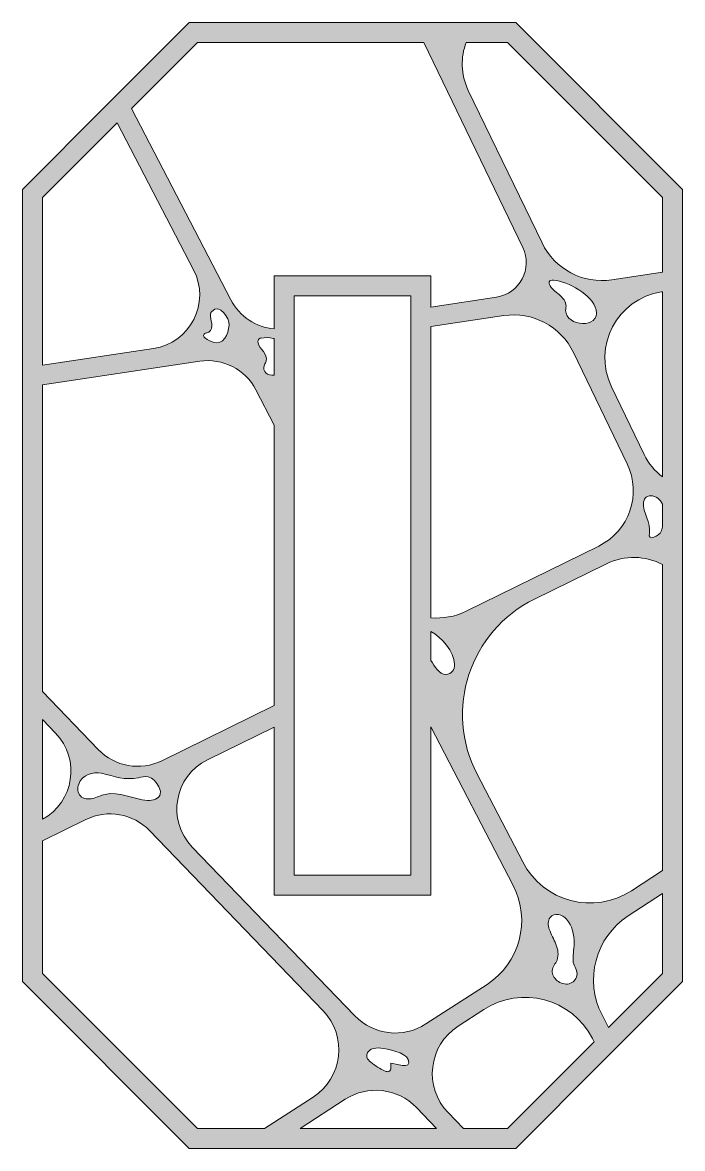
# Model space of a CAD drawing. Extents: x -1650 to 2650, y -4022 to 3022.
# Drawn here: x 550 to 810.2, y -682.8 to -239.3 of the extents above; entities that cross this region are included whole.
import ezdxf

# ---------------------------------------------------------------- set-up
doc = ezdxf.new("R2010")
doc.units = 0
doc.header["$MEASUREMENT"] = 0
doc.layers.add('Layer 1', color=7, linetype='Continuous')

msp = doc.modelspace()

# ---------------------------------------------------------------- hatches: boundary and pattern name
at = {"layer": 'Layer 1', "true_color": 0xffffff}
h = msp.add_hatch(color=7, dxfattribs=at)
h.dxf.hatch_style = 2
h.paths.add_polyline_path([(744.45, -239.27), (729.92, -239.27), (722.3, -239.27), (713.88, -239.27), (704.36, -239.27), (615.71, -239.27), (589.2, -265.79), (589.2, -265.79), (583.55, -271.44), (550, -304.99), (550, -375.46), (550, -383.15), (550, -494.69), (550, -505.66), (550, -557), (550, -565.48), (550, -617.06), (615.71, -682.78), (633.31, -682.78), (647.3, -682.78), (720.81, -682.78), (731.38, -682.78), (744.45, -682.78), (779.17, -648.06), (784.81, -642.41), (810.16, -617.06), (810.16, -577.32), (810.16, -568.26), (810.16, -459.4), (810.16, -422.2), (810.16, -344.16), (810.16, -336.46), (810.16, -304.99)])
edge = h.paths.add_edge_path()
edge.add_spline(control_points=[(618.96, -247.13), (618.96, -247.13), (708.16, -247.13), (708.16, -247.13), (708.16, -247.13), (747.17, -327.84), (747.17, -327.84), (751.2, -336.2), (745.99, -346.08), (736.8, -347.46), (736.8, -347.46), (710.94, -351.33), (710.94, -351.33), (710.94, -351.33), (710.94, -339.11), (710.94, -339.11), (710.94, -339.11), (649.22, -339.11), (649.22, -339.11), (649.22, -339.11), (649.22, -359.96), (649.22, -359.96), (642.07, -359.32), (635.58, -355.1), (632.16, -348.52), (632.16, -348.52), (592.99, -273.1), (592.99, -273.1), (592.99, -273.1), (592.99, -273.1), (592.99, -273.1), (592.99, -273.1), (618.96, -247.13), (618.96, -247.13)], knot_values=[0, 0, 0, 0, 1, 1, 1, 2, 2, 2, 3, 3, 3, 4, 4, 4, 5, 5, 5, 6, 6, 6, 7, 7, 7, 8, 8, 8, 9, 9, 9, 10, 10, 10, 11, 11, 11, 11], degree=3, periodic=1)
edge = h.paths.add_edge_path()
edge.add_spline(control_points=[(761.52, -346.43), (760.09, -345.24), (758.46, -344.13), (757.7, -342.43), (757.56, -342.12), (757.46, -341.76), (757.57, -341.43), (757.79, -340.8), (758.64, -340.71), (759.32, -340.77), (765.01, -341.31), (774.67, -346.31), (776.09, -352.5), (777.84, -360.21), (764.1, -359.02), (764.1, -352.68), (764.1, -352.13), (764.25, -351.6), (764.26, -351.06), (764.33, -349.2), (762.95, -347.62), (761.52, -346.43)], knot_values=[0, 0, 0, 0, 1, 1, 1, 2, 2, 2, 3, 3, 3, 4, 4, 4, 5, 5, 5, 6, 6, 6, 7, 7, 7, 7], degree=3, periodic=1)
edge = h.paths.add_edge_path()
edge.add_spline(control_points=[(767.18, -369.25), (767.18, -369.25), (788.34, -413.04), (788.34, -413.04), (794.17, -425.1), (789.17, -439.59), (777.15, -445.48), (777.15, -445.48), (724.89, -471.15), (724.89, -471.15), (720.4, -473.35), (715.59, -474.16), (710.94, -473.74), (710.94, -473.74), (710.94, -359.03), (710.94, -359.03), (710.94, -359.03), (739.67, -354.73), (739.67, -354.73), (751.03, -353.02), (762.18, -358.91), (767.18, -369.25)], knot_values=[0, 0, 0, 0, 1, 1, 1, 2, 2, 2, 3, 3, 3, 4, 4, 4, 5, 5, 5, 6, 6, 6, 7, 7, 7, 7], degree=3, periodic=1)
edge = h.paths.add_edge_path()
edge.add_spline(control_points=[(695.17, -650.93), (695.17, -651.52), (694.98, -652.2), (694.45, -652.45), (693.97, -652.67), (693.4, -652.48), (692.91, -652.27), (690.87, -651.38), (688.97, -650.21), (687.26, -648.8), (686.62, -648.27), (685.96, -647.65), (685.75, -646.84), (685.43, -645.59), (686.29, -644.28), (687.44, -643.69), (688.6, -643.12), (689.95, -643.14), (691.23, -643.27), (693.83, -643.55), (700.95, -644.83), (702.01, -647.72), (703.64, -652.19), (696.71, -649.1), (695.24, -649.23), (695.07, -649.82), (695.16, -650.31), (695.17, -650.93)], knot_values=[0, 0, 0, 0, 1, 1, 1, 2, 2, 2, 3, 3, 3, 4, 4, 4, 5, 5, 5, 6, 6, 6, 7, 7, 7, 8, 8, 8, 9, 9, 9, 9], degree=3, periodic=1)
edge = h.paths.add_edge_path()
edge.add_spline(control_points=[(680.98, -630.52), (680.98, -630.52), (616.9, -564.06), (616.9, -564.06), (606.73, -553.52), (609.78, -536.13), (622.92, -529.68), (622.92, -529.68), (649.22, -516.77), (649.22, -516.77), (649.22, -516.77), (649.22, -582.95), (649.22, -582.95), (649.22, -582.95), (710.94, -582.95), (710.94, -582.95), (710.94, -582.95), (710.94, -516.7), (710.94, -516.7), (710.94, -516.7), (743.4, -579.19), (743.4, -579.19), (750.51, -592.9), (746.05, -609.77), (733.1, -618.16), (733.1, -618.16), (709.03, -633.74), (709.03, -633.74), (700.11, -639.52), (688.36, -638.16), (680.98, -630.52)], knot_values=[0, 0, 0, 0, 1, 1, 1, 2, 2, 2, 3, 3, 3, 4, 4, 4, 5, 5, 5, 6, 6, 6, 7, 7, 7, 8, 8, 8, 9, 9, 9, 10, 10, 10, 10], degree=3, periodic=1)
h.paths.add_polyline_path([(657.08, -504.43), (657.08, -413), (657.08, -396.48), (657.08, -375.45), (657.08, -359.41), (657.08, -346.96), (703.08, -346.96), (703.08, -352.51), (703.08, -360.21), (703.08, -471.8), (703.08, -483.75), (703.08, -491.13), (703.08, -506.81), (703.08, -575.09), (657.08, -575.09), (657.08, -512.92)])
edge = h.paths.add_edge_path()
edge.add_spline(control_points=[(644.96, -368.89), (644.14, -367.8), (643.15, -366.75), (642.87, -365.42), (642.75, -364.87), (642.81, -364.22), (643.25, -363.86), (643.5, -363.67), (643.81, -363.6), (644.13, -363.56), (645.68, -363.31), (647.3, -363.27), (648.82, -363.7), (648.95, -363.74), (649.09, -363.78), (649.22, -363.83), (649.22, -363.83), (649.22, -378.22), (649.22, -378.22), (646.73, -378.38), (644.29, -376.93), (645.38, -374.08), (645.57, -373.59), (645.88, -373.16), (646.05, -372.65), (646.48, -371.37), (645.78, -369.98), (644.96, -368.89)], knot_values=[0, 0, 0, 0, 1, 1, 1, 2, 2, 2, 3, 3, 3, 4, 4, 4, 5, 5, 5, 6, 6, 6, 7, 7, 7, 8, 8, 8, 9, 9, 9, 9], degree=3, periodic=1)
edge = h.paths.add_edge_path()
edge.add_spline(control_points=[(716.9, -496.1), (714.08, -496.15), (712.58, -492.72), (710.94, -490.59), (710.94, -490.59), (710.94, -479.14), (710.94, -479.14), (715.16, -481.32), (720.23, -486.99), (720.3, -492.07), (720.34, -494.05), (719.15, -496.06), (716.9, -496.1)], knot_values=[0, 0, 0, 0, 1, 1, 1, 2, 2, 2, 3, 3, 3, 4, 4, 4, 4], degree=3, periodic=1)
edge = h.paths.add_edge_path()
edge.add_spline(control_points=[(624.57, -357.85), (624.38, -356.6), (623.9, -355.35), (624.13, -354.11), (624.2, -353.72), (624.35, -353.34), (624.61, -353.04), (627.65, -349.7), (631.7, -355.7), (631.43, -358.5), (631.11, -362), (629.28, -366.54), (625.12, -365.23), (624.03, -364.88), (623.01, -364.36), (622.1, -363.67), (621.75, -363.4), (621.39, -363.05), (621.4, -362.62), (621.41, -362.18), (621.79, -361.84), (622.19, -361.66), (622.59, -361.49), (623.04, -361.42), (623.43, -361.22), (624.54, -360.62), (624.76, -359.1), (624.57, -357.85)], knot_values=[0, 0, 0, 0, 1, 1, 1, 2, 2, 2, 3, 3, 3, 4, 4, 4, 5, 5, 5, 6, 6, 6, 7, 7, 7, 8, 8, 8, 9, 9, 9, 9], degree=3, periodic=1)
edge = h.paths.add_edge_path()
edge.add_spline(control_points=[(557.86, -308.24), (557.86, -308.24), (587.35, -278.75), (587.35, -278.75), (587.35, -278.75), (617.44, -336.69), (617.44, -336.69), (624.21, -349.72), (616.14, -365.54), (601.62, -367.72), (601.62, -367.72), (557.86, -374.28), (557.86, -374.28), (557.86, -374.28), (557.86, -308.24), (557.86, -308.24)], knot_values=[0, 0, 0, 0, 1, 1, 1, 2, 2, 2, 3, 3, 3, 4, 4, 4, 5, 5, 5, 5], degree=3, periodic=1)
edge = h.paths.add_edge_path()
edge.add_spline(control_points=[(557.86, -381.97), (557.86, -381.97), (619.84, -372.69), (619.84, -372.69), (628.89, -371.33), (637.8, -375.87), (642.01, -383.98), (642.01, -383.98), (649.22, -397.87), (649.22, -397.87), (649.22, -397.87), (649.22, -508.29), (649.22, -508.29), (649.22, -508.29), (604.92, -530.04), (604.92, -530.04), (596.49, -534.18), (586.37, -532.4), (579.85, -525.64), (579.85, -525.64), (557.86, -502.84), (557.86, -502.84), (557.86, -502.84), (557.86, -381.97), (557.86, -381.97)], knot_values=[0, 0, 0, 0, 1, 1, 1, 2, 2, 2, 3, 3, 3, 4, 4, 4, 5, 5, 5, 6, 6, 6, 7, 7, 7, 8, 8, 8, 8], degree=3, periodic=1)
edge = h.paths.add_edge_path()
edge.add_spline(control_points=[(604.32, -543.05), (603.96, -545.12), (601.32, -545.84), (599.22, -545.69), (593.57, -545.31), (588.06, -541.96), (582.55, -543.29), (580.88, -543.7), (579.33, -544.52), (577.65, -544.91), (575.98, -545.3), (574.02, -545.17), (572.83, -543.93), (571.7, -542.74), (571.6, -540.85), (572.15, -539.31), (573.47, -535.59), (577.69, -534.18), (581.2, -535), (586.32, -536.19), (590.26, -537.87), (595.7, -536.74), (596.96, -536.49), (598.24, -536.12), (599.5, -536.38), (601.44, -536.78), (602.78, -538.56), (603.68, -540.34), (604.1, -541.18), (604.48, -542.12), (604.32, -543.05)], knot_values=[0, 0, 0, 0, 1, 1, 1, 2, 2, 2, 3, 3, 3, 4, 4, 4, 5, 5, 5, 6, 6, 6, 7, 7, 7, 8, 8, 8, 9, 9, 9, 10, 10, 10, 10], degree=3, periodic=1)
edge = h.paths.add_edge_path()
edge.add_spline(control_points=[(563.04, -519.18), (572.99, -529.49), (570.29, -546.35), (557.86, -553.13), (557.86, -553.13), (557.86, -513.8), (557.86, -513.8), (557.86, -513.8), (563.04, -519.18), (563.04, -519.18)], knot_values=[0, 0, 0, 0, 1, 1, 1, 2, 2, 2, 3, 3, 3, 3], degree=3, periodic=1)
edge = h.paths.add_edge_path()
edge.add_spline(control_points=[(618.96, -674.92), (618.96, -674.92), (557.86, -613.81), (557.86, -613.81), (557.86, -613.81), (557.86, -561.63), (557.86, -561.63), (557.86, -561.63), (575.02, -553.2), (575.02, -553.2), (583.45, -549.06), (593.57, -550.84), (600.09, -557.59), (600.09, -557.59), (668.46, -628.5), (668.46, -628.5), (678.15, -638.56), (676.27, -654.95), (664.55, -662.55), (664.55, -662.55), (645.44, -674.92), (645.44, -674.92), (645.44, -674.92), (618.96, -674.92), (618.96, -674.92)], knot_values=[0, 0, 0, 0, 1, 1, 1, 2, 2, 2, 3, 3, 3, 4, 4, 4, 5, 5, 5, 6, 6, 6, 7, 7, 7, 8, 8, 8, 8], degree=3, periodic=1)
edge = h.paths.add_edge_path()
edge.add_spline(control_points=[(659.44, -674.92), (659.44, -674.92), (677.2, -663.42), (677.2, -663.42), (686.11, -657.65), (697.87, -659), (705.25, -666.65), (705.25, -666.65), (713.23, -674.92), (713.23, -674.92), (713.23, -674.92), (659.44, -674.92), (659.44, -674.92)], knot_values=[0, 0, 0, 0, 1, 1, 1, 2, 2, 2, 3, 3, 3, 4, 4, 4, 4], degree=3, periodic=1)
edge = h.paths.add_edge_path()
edge.add_spline(control_points=[(741.2, -674.92), (741.2, -674.92), (723.81, -674.92), (723.81, -674.92), (723.81, -674.92), (717.77, -668.66), (717.77, -668.66), (708.07, -658.61), (709.96, -642.21), (721.69, -634.61), (721.69, -634.61), (731.79, -628.07), (731.79, -628.07), (746.63, -618.46), (766.52, -623.72), (774.67, -639.41), (774.67, -639.41), (775.36, -640.75), (775.36, -640.75), (775.36, -640.75), (741.2, -674.92), (741.2, -674.92)], knot_values=[0, 0, 0, 0, 1, 1, 1, 2, 2, 2, 3, 3, 3, 4, 4, 4, 5, 5, 5, 6, 6, 6, 7, 7, 7, 7], degree=3, periodic=1)
edge = h.paths.add_edge_path()
edge.add_spline(control_points=[(767.12, -609.48), (767.46, -611.33), (768.94, -612.65), (768.53, -614.7), (768.22, -616.21), (767, -617.51), (765.5, -617.91), (763.87, -618.34), (762.09, -617.75), (760.77, -616.69), (759.57, -615.74), (758.63, -614.3), (758.77, -612.77), (758.92, -611.22), (760.12, -609.99), (760.7, -608.55), (761.5, -606.56), (761.06, -604.28), (760.27, -602.29), (759.48, -600.3), (758.34, -598.45), (757.66, -596.41), (757.15, -594.89), (756.97, -593.04), (757.99, -591.8), (758.76, -590.85), (760.1, -590.48), (761.3, -590.68), (762.5, -590.88), (763.57, -591.59), (764.41, -592.47), (766.77, -594.93), (767.4, -598.56), (767.45, -601.96), (767.5, -604.38), (766.7, -607.11), (767.12, -609.48)], knot_values=[0, 0, 0, 0, 1, 1, 1, 2, 2, 2, 3, 3, 3, 4, 4, 4, 5, 5, 5, 6, 6, 6, 7, 7, 7, 8, 8, 8, 9, 9, 9, 10, 10, 10, 11, 11, 11, 12, 12, 12, 12], degree=3, periodic=1)
edge = h.paths.add_edge_path()
edge.add_spline(control_points=[(802.3, -613.81), (802.3, -613.81), (781.01, -635.1), (781.01, -635.1), (781.01, -635.1), (778.44, -630.16), (778.44, -630.16), (771.33, -616.45), (775.79, -599.58), (788.75, -591.19), (788.75, -591.19), (802.3, -582.41), (802.3, -582.41), (802.3, -582.41), (802.3, -613.81), (802.3, -613.81)], knot_values=[0, 0, 0, 0, 1, 1, 1, 2, 2, 2, 3, 3, 3, 4, 4, 4, 5, 5, 5, 5], degree=3, periodic=1)
edge = h.paths.add_edge_path()
edge.add_spline(control_points=[(790.05, -581.28), (775.21, -590.88), (755.31, -585.63), (747.17, -569.93), (747.17, -569.93), (729.17, -535.28), (729.17, -535.28), (716.05, -510.03), (726.28, -478.94), (751.82, -466.41), (751.82, -466.41), (780.2, -452.47), (780.2, -452.47), (787.47, -448.9), (795.66, -449.29), (802.3, -452.8), (802.3, -452.8), (802.3, -573.34), (802.3, -573.34), (802.3, -573.34), (790.05, -581.28), (790.05, -581.28)], knot_values=[0, 0, 0, 0, 1, 1, 1, 2, 2, 2, 3, 3, 3, 4, 4, 4, 5, 5, 5, 6, 6, 6, 7, 7, 7, 7], degree=3, periodic=1)
edge = h.paths.add_edge_path()
edge.add_spline(control_points=[(802.3, -437.93), (802.14, -438.6), (801.96, -439.21), (801.76, -439.69), (800.99, -441.57), (796.4, -443.87), (797.09, -440.42), (797.9, -436.32), (794.32, -432.37), (794.85, -428.22), (794.92, -427.64), (795.08, -427.06), (795.44, -426.61), (795.96, -425.98), (796.8, -425.7), (797.6, -425.68), (799.66, -425.62), (801.4, -427.1), (802.3, -428.99), (802.3, -428.99), (802.3, -437.93), (802.3, -437.93)], knot_values=[0, 0, 0, 0, 1, 1, 1, 2, 2, 2, 3, 3, 3, 4, 4, 4, 5, 5, 5, 6, 6, 6, 7, 7, 7, 7], degree=3, periodic=1)
edge = h.paths.add_edge_path()
edge.add_spline(control_points=[(802.3, -418.27), (799.31, -416.01), (796.8, -413.03), (795.05, -409.42), (795.05, -409.42), (782.17, -382.77), (782.17, -382.77), (774.47, -366.84), (784.41, -348.02), (801.9, -345.4), (801.9, -345.4), (802.3, -345.34), (802.3, -345.34), (802.3, -345.34), (802.3, -418.27), (802.3, -418.27)], knot_values=[0, 0, 0, 0, 1, 1, 1, 2, 2, 2, 3, 3, 3, 4, 4, 4, 5, 5, 5, 5], degree=3, periodic=1)
edge = h.paths.add_edge_path()
edge.add_spline(control_points=[(782.29, -340.64), (770.93, -342.34), (759.78, -336.46), (754.79, -326.11), (754.79, -326.11), (725.73, -265.99), (725.73, -265.99), (722.64, -259.6), (722.68, -252.89), (724.92, -247.13), (724.92, -247.13), (741.2, -247.13), (741.2, -247.13), (741.2, -247.13), (802.3, -308.24), (802.3, -308.24), (802.3, -308.24), (802.3, -337.64), (802.3, -337.64), (802.3, -337.64), (782.29, -340.64), (782.29, -340.64)], knot_values=[0, 0, 0, 0, 1, 1, 1, 2, 2, 2, 3, 3, 3, 4, 4, 4, 5, 5, 5, 6, 6, 6, 7, 7, 7, 7], degree=3, periodic=1)

# ---------------------------------------------------------------- linework, layer by layer
at = {"layer": 'Layer 1', "lineweight": 0}
for points in [[(744.45, -239.27), (729.92, -239.27), (722.3, -239.27), (713.88, -239.27), (704.36, -239.27), (615.71, -239.27), (589.2, -265.79), (589.2, -265.79), (583.55, -271.44), (550, -304.99), (550, -375.46), (550, -383.15), (550, -494.69), (550, -505.66), (550, -557), (550, -565.48), (550, -617.06), (615.71, -682.78), (633.31, -682.78), (647.3, -682.78), (720.81, -682.78), (731.38, -682.78), (744.45, -682.78), (779.17, -648.06), (784.81, -642.41), (810.16, -617.06), (810.16, -577.32), (810.16, -568.26), (810.16, -459.4), (810.16, -422.2), (810.16, -344.16), (810.16, -336.46), (810.16, -304.99), (744.45, -239.27)], [(657.08, -504.43), (657.08, -413), (657.08, -396.48), (657.08, -375.45), (657.08, -359.41), (657.08, -346.96), (703.08, -346.96), (703.08, -352.51), (703.08, -360.21), (703.08, -471.8), (703.08, -483.75), (703.08, -491.13), (703.08, -506.81), (703.08, -575.09), (657.08, -575.09), (657.08, -512.92), (657.08, -504.43)]]:
    msp.add_lwpolyline(points, dxfattribs=at)
for points, knots in [([(618.96, -247.13), (618.96, -247.13), (708.16, -247.13), (708.16, -247.13), (708.16, -247.13), (747.17, -327.84), (747.17, -327.84), (751.2, -336.2), (745.99, -346.08), (736.8, -347.46), (736.8, -347.46), (710.94, -351.33), (710.94, -351.33), (710.94, -351.33), (710.94, -339.11), (710.94, -339.11), (710.94, -339.11), (649.22, -339.11), (649.22, -339.11), (649.22, -339.11), (649.22, -359.96), (649.22, -359.96), (642.07, -359.32), (635.58, -355.1), (632.16, -348.52), (632.16, -348.52), (592.99, -273.1), (592.99, -273.1), (592.99, -273.1), (592.99, -273.1), (592.99, -273.1), (592.99, -273.1), (618.96, -247.13), (618.96, -247.13)], [0, 0, 0, 0, 1, 1, 1, 2, 2, 2, 3, 3, 3, 4, 4, 4, 5, 5, 5, 6, 6, 6, 7, 7, 7, 8, 8, 8, 9, 9, 9, 10, 10, 10, 11, 11, 11, 11]), ([(782.29, -340.64), (770.93, -342.34), (759.78, -336.46), (754.79, -326.11), (754.79, -326.11), (725.73, -265.99), (725.73, -265.99), (722.64, -259.6), (722.68, -252.89), (724.92, -247.13), (724.92, -247.13), (741.2, -247.13), (741.2, -247.13), (741.2, -247.13), (802.3, -308.24), (802.3, -308.24), (802.3, -308.24), (802.3, -337.64), (802.3, -337.64), (802.3, -337.64), (782.29, -340.64), (782.29, -340.64)], [0, 0, 0, 0, 1, 1, 1, 2, 2, 2, 3, 3, 3, 4, 4, 4, 5, 5, 5, 6, 6, 6, 7, 7, 7, 7]), ([(557.86, -308.24), (557.86, -308.24), (587.35, -278.75), (587.35, -278.75), (587.35, -278.75), (617.44, -336.69), (617.44, -336.69), (624.21, -349.72), (616.14, -365.54), (601.62, -367.72), (601.62, -367.72), (557.86, -374.28), (557.86, -374.28), (557.86, -374.28), (557.86, -308.24), (557.86, -308.24)], [0, 0, 0, 0, 1, 1, 1, 2, 2, 2, 3, 3, 3, 4, 4, 4, 5, 5, 5, 5]), ([(761.52, -346.43), (760.09, -345.24), (758.46, -344.13), (757.7, -342.43), (757.56, -342.12), (757.46, -341.76), (757.57, -341.43), (757.79, -340.8), (758.64, -340.71), (759.32, -340.77), (765.01, -341.31), (774.67, -346.31), (776.09, -352.5), (777.84, -360.21), (764.1, -359.02), (764.1, -352.68), (764.1, -352.13), (764.25, -351.6), (764.26, -351.06), (764.33, -349.2), (762.95, -347.62), (761.52, -346.43)], [0, 0, 0, 0, 1, 1, 1, 2, 2, 2, 3, 3, 3, 4, 4, 4, 5, 5, 5, 6, 6, 6, 7, 7, 7, 7]), ([(802.3, -418.27), (799.31, -416.01), (796.8, -413.03), (795.05, -409.42), (795.05, -409.42), (782.17, -382.77), (782.17, -382.77), (774.47, -366.84), (784.41, -348.02), (801.9, -345.4), (801.9, -345.4), (802.3, -345.34), (802.3, -345.34), (802.3, -345.34), (802.3, -418.27), (802.3, -418.27)], [0, 0, 0, 0, 1, 1, 1, 2, 2, 2, 3, 3, 3, 4, 4, 4, 5, 5, 5, 5]), ([(624.57, -357.85), (624.38, -356.6), (623.9, -355.35), (624.13, -354.11), (624.2, -353.72), (624.35, -353.34), (624.61, -353.04), (627.65, -349.7), (631.7, -355.7), (631.43, -358.5), (631.11, -362), (629.28, -366.54), (625.12, -365.23), (624.03, -364.88), (623.01, -364.36), (622.1, -363.67), (621.75, -363.4), (621.39, -363.05), (621.4, -362.62), (621.41, -362.18), (621.79, -361.84), (622.19, -361.66), (622.59, -361.49), (623.04, -361.42), (623.43, -361.22), (624.54, -360.62), (624.76, -359.1), (624.57, -357.85)], [0, 0, 0, 0, 1, 1, 1, 2, 2, 2, 3, 3, 3, 4, 4, 4, 5, 5, 5, 6, 6, 6, 7, 7, 7, 8, 8, 8, 9, 9, 9, 9]), ([(767.18, -369.25), (767.18, -369.25), (788.34, -413.04), (788.34, -413.04), (794.17, -425.1), (789.17, -439.59), (777.15, -445.48), (777.15, -445.48), (724.89, -471.15), (724.89, -471.15), (720.4, -473.35), (715.59, -474.16), (710.94, -473.74), (710.94, -473.74), (710.94, -359.03), (710.94, -359.03), (710.94, -359.03), (739.67, -354.73), (739.67, -354.73), (751.03, -353.02), (762.18, -358.91), (767.18, -369.25)], [0, 0, 0, 0, 1, 1, 1, 2, 2, 2, 3, 3, 3, 4, 4, 4, 5, 5, 5, 6, 6, 6, 7, 7, 7, 7]), ([(644.96, -368.89), (644.14, -367.8), (643.15, -366.75), (642.87, -365.42), (642.75, -364.87), (642.81, -364.22), (643.25, -363.86), (643.5, -363.67), (643.81, -363.6), (644.13, -363.56), (645.68, -363.31), (647.3, -363.27), (648.82, -363.7), (648.95, -363.74), (649.09, -363.78), (649.22, -363.83), (649.22, -363.83), (649.22, -378.22), (649.22, -378.22), (646.73, -378.38), (644.29, -376.93), (645.38, -374.08), (645.57, -373.59), (645.88, -373.16), (646.05, -372.65), (646.48, -371.37), (645.78, -369.98), (644.96, -368.89)], [0, 0, 0, 0, 1, 1, 1, 2, 2, 2, 3, 3, 3, 4, 4, 4, 5, 5, 5, 6, 6, 6, 7, 7, 7, 8, 8, 8, 9, 9, 9, 9]), ([(557.86, -381.97), (557.86, -381.97), (619.84, -372.69), (619.84, -372.69), (628.89, -371.33), (637.8, -375.87), (642.01, -383.98), (642.01, -383.98), (649.22, -397.87), (649.22, -397.87), (649.22, -397.87), (649.22, -508.29), (649.22, -508.29), (649.22, -508.29), (604.92, -530.04), (604.92, -530.04), (596.49, -534.18), (586.37, -532.4), (579.85, -525.64), (579.85, -525.64), (557.86, -502.84), (557.86, -502.84), (557.86, -502.84), (557.86, -381.97), (557.86, -381.97)], [0, 0, 0, 0, 1, 1, 1, 2, 2, 2, 3, 3, 3, 4, 4, 4, 5, 5, 5, 6, 6, 6, 7, 7, 7, 8, 8, 8, 8]), ([(802.3, -437.93), (802.14, -438.6), (801.96, -439.21), (801.76, -439.69), (800.99, -441.57), (796.4, -443.87), (797.09, -440.42), (797.9, -436.32), (794.32, -432.37), (794.85, -428.22), (794.92, -427.64), (795.08, -427.06), (795.44, -426.61), (795.96, -425.98), (796.8, -425.7), (797.6, -425.68), (799.66, -425.62), (801.4, -427.1), (802.3, -428.99), (802.3, -428.99), (802.3, -437.93), (802.3, -437.93)], [0, 0, 0, 0, 1, 1, 1, 2, 2, 2, 3, 3, 3, 4, 4, 4, 5, 5, 5, 6, 6, 6, 7, 7, 7, 7]), ([(790.05, -581.28), (775.21, -590.88), (755.31, -585.63), (747.17, -569.93), (747.17, -569.93), (729.17, -535.28), (729.17, -535.28), (716.05, -510.03), (726.28, -478.94), (751.82, -466.41), (751.82, -466.41), (780.2, -452.47), (780.2, -452.47), (787.47, -448.9), (795.66, -449.29), (802.3, -452.8), (802.3, -452.8), (802.3, -573.34), (802.3, -573.34), (802.3, -573.34), (790.05, -581.28), (790.05, -581.28)], [0, 0, 0, 0, 1, 1, 1, 2, 2, 2, 3, 3, 3, 4, 4, 4, 5, 5, 5, 6, 6, 6, 7, 7, 7, 7]), ([(716.9, -496.1), (714.08, -496.15), (712.58, -492.72), (710.94, -490.59), (710.94, -490.59), (710.94, -479.14), (710.94, -479.14), (715.16, -481.32), (720.23, -486.99), (720.3, -492.07), (720.34, -494.05), (719.15, -496.06), (716.9, -496.1)], [0, 0, 0, 0, 1, 1, 1, 2, 2, 2, 3, 3, 3, 4, 4, 4, 4]), ([(563.04, -519.18), (572.99, -529.49), (570.29, -546.35), (557.86, -553.13), (557.86, -553.13), (557.86, -513.8), (557.86, -513.8), (557.86, -513.8), (563.04, -519.18), (563.04, -519.18)], [0, 0, 0, 0, 1, 1, 1, 2, 2, 2, 3, 3, 3, 3]), ([(680.98, -630.52), (680.98, -630.52), (616.9, -564.06), (616.9, -564.06), (606.73, -553.52), (609.78, -536.13), (622.92, -529.68), (622.92, -529.68), (649.22, -516.77), (649.22, -516.77), (649.22, -516.77), (649.22, -582.95), (649.22, -582.95), (649.22, -582.95), (710.94, -582.95), (710.94, -582.95), (710.94, -582.95), (710.94, -516.7), (710.94, -516.7), (710.94, -516.7), (743.4, -579.19), (743.4, -579.19), (750.51, -592.9), (746.05, -609.77), (733.1, -618.16), (733.1, -618.16), (709.03, -633.74), (709.03, -633.74), (700.11, -639.52), (688.36, -638.16), (680.98, -630.52)], [0, 0, 0, 0, 1, 1, 1, 2, 2, 2, 3, 3, 3, 4, 4, 4, 5, 5, 5, 6, 6, 6, 7, 7, 7, 8, 8, 8, 9, 9, 9, 10, 10, 10, 10]), ([(604.32, -543.05), (603.96, -545.12), (601.32, -545.84), (599.22, -545.69), (593.57, -545.31), (588.06, -541.96), (582.55, -543.29), (580.88, -543.7), (579.33, -544.52), (577.65, -544.91), (575.98, -545.3), (574.02, -545.17), (572.83, -543.93), (571.7, -542.74), (571.6, -540.85), (572.15, -539.31), (573.47, -535.59), (577.69, -534.18), (581.2, -535), (586.32, -536.19), (590.26, -537.87), (595.7, -536.74), (596.96, -536.49), (598.24, -536.12), (599.5, -536.38), (601.44, -536.78), (602.78, -538.56), (603.68, -540.34), (604.1, -541.18), (604.48, -542.12), (604.32, -543.05)], [0, 0, 0, 0, 1, 1, 1, 2, 2, 2, 3, 3, 3, 4, 4, 4, 5, 5, 5, 6, 6, 6, 7, 7, 7, 8, 8, 8, 9, 9, 9, 10, 10, 10, 10]), ([(618.96, -674.92), (618.96, -674.92), (557.86, -613.81), (557.86, -613.81), (557.86, -613.81), (557.86, -561.63), (557.86, -561.63), (557.86, -561.63), (575.02, -553.2), (575.02, -553.2), (583.45, -549.06), (593.57, -550.84), (600.09, -557.59), (600.09, -557.59), (668.46, -628.5), (668.46, -628.5), (678.15, -638.56), (676.27, -654.95), (664.55, -662.55), (664.55, -662.55), (645.44, -674.92), (645.44, -674.92), (645.44, -674.92), (618.96, -674.92), (618.96, -674.92)], [0, 0, 0, 0, 1, 1, 1, 2, 2, 2, 3, 3, 3, 4, 4, 4, 5, 5, 5, 6, 6, 6, 7, 7, 7, 8, 8, 8, 8]), ([(802.3, -613.81), (802.3, -613.81), (781.01, -635.1), (781.01, -635.1), (781.01, -635.1), (778.44, -630.16), (778.44, -630.16), (771.33, -616.45), (775.79, -599.58), (788.75, -591.19), (788.75, -591.19), (802.3, -582.41), (802.3, -582.41), (802.3, -582.41), (802.3, -613.81), (802.3, -613.81)], [0, 0, 0, 0, 1, 1, 1, 2, 2, 2, 3, 3, 3, 4, 4, 4, 5, 5, 5, 5]), ([(767.12, -609.48), (767.46, -611.33), (768.94, -612.65), (768.53, -614.7), (768.22, -616.21), (767, -617.51), (765.5, -617.91), (763.87, -618.34), (762.09, -617.75), (760.77, -616.69), (759.57, -615.74), (758.63, -614.3), (758.77, -612.77), (758.92, -611.22), (760.12, -609.99), (760.7, -608.55), (761.5, -606.56), (761.06, -604.28), (760.27, -602.29), (759.48, -600.3), (758.34, -598.45), (757.66, -596.41), (757.15, -594.89), (756.97, -593.04), (757.99, -591.8), (758.76, -590.85), (760.1, -590.48), (761.3, -590.68), (762.5, -590.88), (763.57, -591.59), (764.41, -592.47), (766.77, -594.93), (767.4, -598.56), (767.45, -601.96), (767.5, -604.38), (766.7, -607.11), (767.12, -609.48)], [0, 0, 0, 0, 1, 1, 1, 2, 2, 2, 3, 3, 3, 4, 4, 4, 5, 5, 5, 6, 6, 6, 7, 7, 7, 8, 8, 8, 9, 9, 9, 10, 10, 10, 11, 11, 11, 12, 12, 12, 12]), ([(741.2, -674.92), (741.2, -674.92), (723.81, -674.92), (723.81, -674.92), (723.81, -674.92), (717.77, -668.66), (717.77, -668.66), (708.07, -658.61), (709.96, -642.21), (721.69, -634.61), (721.69, -634.61), (731.79, -628.07), (731.79, -628.07), (746.63, -618.46), (766.52, -623.72), (774.67, -639.41), (774.67, -639.41), (775.36, -640.75), (775.36, -640.75), (775.36, -640.75), (741.2, -674.92), (741.2, -674.92)], [0, 0, 0, 0, 1, 1, 1, 2, 2, 2, 3, 3, 3, 4, 4, 4, 5, 5, 5, 6, 6, 6, 7, 7, 7, 7]), ([(695.17, -650.93), (695.17, -651.52), (694.98, -652.2), (694.45, -652.45), (693.97, -652.67), (693.4, -652.48), (692.91, -652.27), (690.87, -651.38), (688.97, -650.21), (687.26, -648.8), (686.62, -648.27), (685.96, -647.65), (685.75, -646.84), (685.43, -645.59), (686.29, -644.28), (687.44, -643.69), (688.6, -643.12), (689.95, -643.14), (691.23, -643.27), (693.83, -643.55), (700.95, -644.83), (702.01, -647.72), (703.64, -652.19), (696.71, -649.1), (695.24, -649.23), (695.07, -649.82), (695.16, -650.31), (695.17, -650.93)], [0, 0, 0, 0, 1, 1, 1, 2, 2, 2, 3, 3, 3, 4, 4, 4, 5, 5, 5, 6, 6, 6, 7, 7, 7, 8, 8, 8, 9, 9, 9, 9]), ([(659.44, -674.92), (659.44, -674.92), (677.2, -663.42), (677.2, -663.42), (686.11, -657.65), (697.87, -659), (705.25, -666.65), (705.25, -666.65), (713.23, -674.92), (713.23, -674.92), (713.23, -674.92), (659.44, -674.92), (659.44, -674.92)], [0, 0, 0, 0, 1, 1, 1, 2, 2, 2, 3, 3, 3, 4, 4, 4, 4])]:
    msp.add_open_spline(points, degree=3, knots=knots, dxfattribs=at)

doc.saveas('drawing.dxf')
